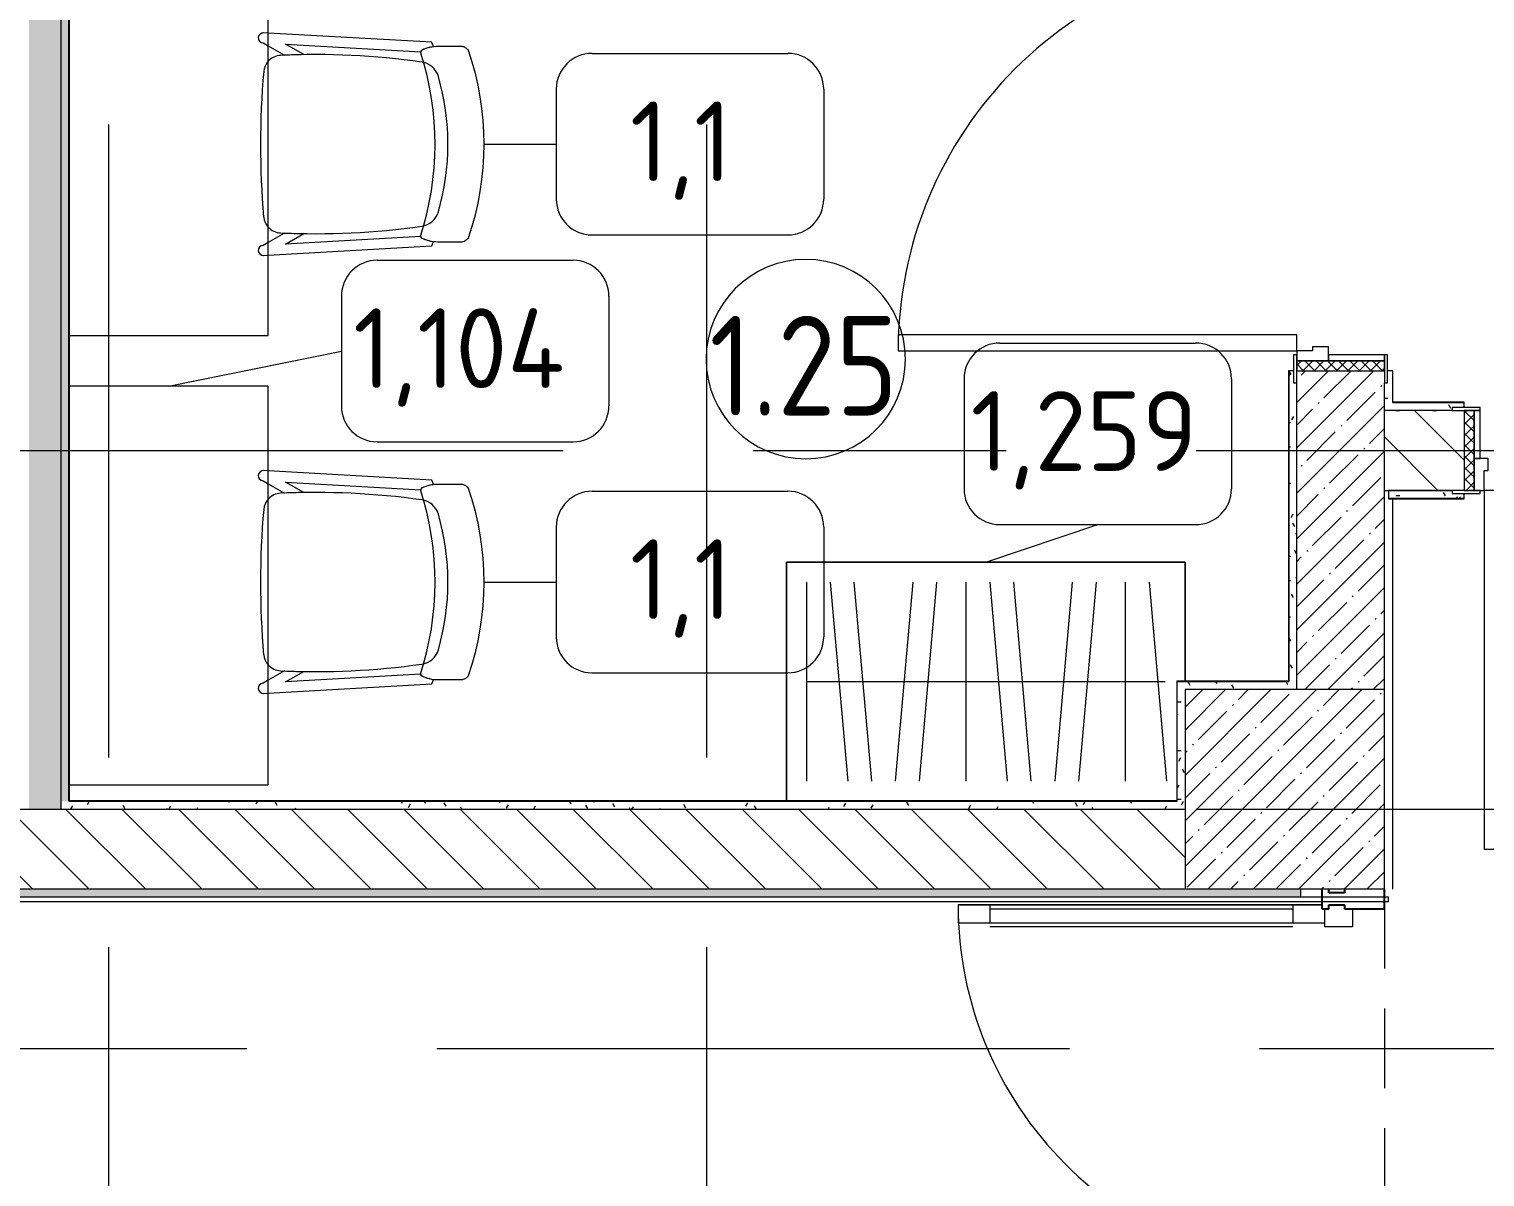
# Model space of a CAD drawing. Header units: millimetres. Extents: x -3724 to 231642, y -8553 to 29017.
# Drawn here: x 16810 to 20462, y 10178 to 13057 of the extents above; entities that cross this region are included whole.
import ezdxf

# ---------------------------------------------------------------- set-up
doc = ezdxf.new("R2010")
doc.units = ezdxf.units.MM
doc.linetypes.add('ADSK_Штрих_ш2 п1', pattern=[300, 200, -100])
doc.linetypes.add('Осевая', pattern=[3175, 635, -476.25, 1587.5, -476.25])
for name, color, linetype, lineweight in [('A-AREA-IDEN', 7, 'Continuous', 9), ('A-DETL-1', 7, 'ADSK_Штрих_ш2 п1', 9), ('A-DETL-GENF', 7, 'Continuous', 9), ('A-DOOR', 7, 'Continuous', 9), ('A-DOOR-FRAM-2', 7, 'Continuous', 9), ('A-GLAZ-CWMG', 7, 'Continuous', 9), ('A-GLAZ-CWMG-1', 7, 'Continuous', 25), ('A-WALL', 7, 'Continuous', 9), ('I-FURN-IDEN', 7, 'Continuous', 9), ('I-WALL', 7, 'Continuous', 9), ('S-COLS', 7, 'Continuous', 9), ('Оси-2', 7, 'Осевая', 9)]:
    doc.layers.add(name, color=color, linetype=linetype, lineweight=lineweight)
for name, color, linetype, lineweight, true_color in [('A-DOOR-1', 7, 'Continuous', 9, 0xc0c0c0), ('A-DOOR-FRAM-1', 7, 'Continuous', 9, 0xc0c0c0), ('A-WALL-1', 9, 'Continuous', 9, 0x808080), ('A-WALL-FNSH-1', 9, 'Continuous', 9, 0x808080), ('I-FURN-1', 9, 'Continuous', 9, 0x808080)]:
    doc.layers.add(name, color=color, linetype=linetype, lineweight=lineweight, true_color=true_color)
doc.styles.add('GOST Common', font='GOST_Common.ttf', dxfattribs={"height": 200})
doc.styles.add('GOST Common_1', font='GOST_Common.ttf', dxfattribs={"width": 0.9, "height": 250})
pattern_1 = [(135, (0, 0), (-70.71068, -70.71068), [])]
pattern_2 = [(0, (0, 0), (121.92, 30.48), [10.058, -81.382, 10.058, -81.382, -487.68]), (0, (0, 0), (121.92, 30.48), [-182.88, 10.058, -172.822, 10.058, -81.382, -213.36]), (0, (0, 0), (121.92, 30.48), [-457.2, 10.058, -50.902, 10.058, -142.342]), (120, (45.72, 15.24), (-87.356454, 90.345817), [10.058, -81.382, 10.058, -81.382, -487.68]), (120, (45.72, 15.24), (-87.356454, 90.345817), [-182.88, 10.058, -172.822, 10.058, -81.382, -213.36]), (120, (45.72, 15.24), (-87.356454, 90.345817), [-457.2, 10.058, -50.902, 10.058, -142.342]), (240, (60.96, 76.2), (-34.563546, -120.825817), [10.058, -81.382, 10.058, -81.382, -487.68]), (240, (60.96, 76.2), (-34.563546, -120.825817), [-182.88, 10.058, -172.822, 10.058, -81.382, -213.36]), (240, (60.96, 76.2), (-34.563546, -120.825817), [-457.2, 10.058, -50.902, 10.058, -142.342])]

# ---------------------------------------------------------------- blocks, each defined once
blk = doc.blocks.new('Дверь_Витражная_остекление_ - ДВН_CОШ в витраже-31920700-План расстановки мебели и оборудования 1 этажа в осях 1-12')
at = {"layer": 'A-DETL-GENF'}
for p, q in [((-900, 60), (-855, 60)), ((-855, 60), (-855, -10)), ((900, 60), (855, 60)), ((855, 60), (855, -10)), ((-910, -930), (-910, -17)), ((-910, -17), (-910, -930)), ((-865, -10), (-900, -10)), ((-865, -10), (-900, -10)), ((-855, -10), (-900, -10)), ((-865, -930), (-865, -10)), ((-865, -930), (-865, -10)), ((855, -10), (900, -10)), ((865, -10), (900, -10)), ((865, -910), (865, -10)), ((865, -10), (865, -910)), ((900, -10), (865, -10)), ((910, -910), (910, -17)), ((910, -910), (910, -17)), ((-910, -90), (-865, -90)), ((-900, -850), (-900, -90)), ((-856, -850), (-856, -90)), ((856, -830), (856, -90)), ((910, -90), (865, -90)), ((900, -830), (900, -90)), ((910, -830), (865, -830)), ((-910, -850), (-865, -850)), ((910, -910), (865, -910)), ((865, -910), (910, -910)), ((-910, -930), (-865, -930)), ((-910, -930), (-865, -930))]:
    blk.add_line(p, q, dxfattribs=at)
at = {"layer": 'A-DOOR-1'}
for p, q in [((-910, -930), (-910, -17)), ((910, -910), (910, -17))]:
    blk.add_line(p, q, dxfattribs=at)
for centre, radius, start, end in [((-910, -10), 920, 270, 0), ((910, -10), 900, 180, 270)]:
    blk.add_arc(centre, radius, start, end, dxfattribs=at)
blk = doc.blocks.new('Прямоугольный импост - Импост структурный с накладкой - 160мм Темный-31915521-План расстановки мебели и оборудования 1 этажа в осях 1-12')
at = {"layer": 'A-GLAZ-CWMG-1'}
for p, q in [((-25, 17), (25, 17)), ((-15, 0), (-25, 0)), ((-15, -40), (-15, 0)), ((25, 0), (15, 0)), ((15, 0), (15, -40)), ((25, 17), (25, 0)), ((-25, -40), (-15, -40)), ((15, -40), (25, -40)), ((25, -40), (25, -140)), ((25, -140), (-25, -140))]:
    blk.add_line(p, q, dxfattribs=at)
blk = doc.blocks.new('110_Дверь_СКБ_1Ст_Внутренняя1 - Д-4к_п__1100x2100h_Артистические EI30-23985503-План расстановки мебели и оборудования 1 этажа в осях 1-12')
at = {"layer": 'A-DOOR'}
h = blk.add_hatch(dxfattribs=at)
h.set_pattern_fill('FP_42', color=256, style=0, pattern_type=2)
h.set_pattern_definition([(135, (1751.41, 174.685), (-14.14214, -14.14214), []), (225, (1751.41, 174.685), (14.14214, -14.14214), [])])
h.paths.add_polyline_path([(537.5, -110), (562.5, -110), (562.5, 110), (537.5, 109.3)])
at = {"layer": 'A-DOOR-FRAM-2'}
h = blk.add_hatch(dxfattribs=at)
h.set_pattern_fill('FP_43', color=256, style=0, pattern_type=2)
h.set_pattern_definition([(45, (-371.384, 174.685), (-14.1421, 14.1421), []), (135, (-371.384, 174.685), (-14.1421, -14.1421), [])])
h.paths.add_polyline_path([(-537.5, 110), (-537.5, -110), (-512.5, -110), (-512.5, 110)])
at = {"layer": 'A-DOOR-1'}
for p, q in [((-487.5, 1110), (-487.5, 110)), ((-447.5, 1110), (-487.5, 1110)), ((-447.5, 110), (-447.5, 1110)), ((-487.5, 110), (-447.5, 110))]:
    blk.add_line(p, q, dxfattribs=at)
blk.add_arc((-487.5, 110), 1000, 360, 90, dxfattribs=at)
at = {"layer": 'A-DOOR-FRAM-1'}
for p, q in [((-497.5, 118), (-567.5, 118)), ((-567.5, 118), (-567.5, 110)), ((-567.5, 110), (-497.5, 110)), ((-512.5, 110), (-537.5, 110)), ((-537.5, 110), (-537.5, -110)), ((-487.5, 110), (-512.5, 110)), ((-512.5, 110), (-512.5, 30)), ((-512.5, -110), (-512.5, 110)), ((-497.5, 110), (-512.5, 110)), ((-512.5, 110), (-512.5, 109)), ((-497.5, 110), (-497.5, 118)), ((-497.5, 109), (-497.5, 110)), ((-487.5, 70), (-487.5, 110)), ((512.5, 110), (512.5, 70)), ((537.5, 110), (512.5, 110)), ((592.5, 118), (522.5, 118)), ((522.5, 118), (522.5, 110)), ((537.5, 110), (522.5, 110)), ((522.5, 110), (522.5, 109)), ((522.5, 110), (592.5, 110)), ((537.5, 30), (537.5, 110)), ((562.5, 110), (537.5, 110)), ((537.5, 110), (537.5, -110)), ((537.5, 109), (537.5, 110)), ((562.5, -110), (562.5, 110)), ((592.5, 110), (592.5, 118)), ((-512.5, 109), (-497.5, 109)), ((522.5, 109), (537.5, 109)), ((-477.5, 70), (-487.5, 70)), ((-477.5, 30), (-477.5, 70)), ((512.5, 70), (502.5, 70)), ((502.5, 70), (502.5, 30)), ((-512.5, 30), (-477.5, 30)), ((-497.5, 30), (-512.5, 30)), ((-512.5, 30), (-512.5, -110)), ((-497.5, -110), (-497.5, 30)), ((502.5, 30), (537.5, 30)), ((537.5, 30), (522.5, 30)), ((522.5, 30), (522.5, -110)), ((537.5, -110), (537.5, 30)), ((-497.5, -110), (-567.5, -110)), ((-567.5, -110), (-567.5, -118)), ((-567.5, -118), (-497.5, -118)), ((-537.5, -110), (-512.5, -110)), ((-512.5, -110), (-497.5, -110)), ((-497.5, -118), (-497.5, -110)), ((522.5, -110), (537.5, -110)), ((592.5, -110), (522.5, -110)), ((522.5, -110), (522.5, -118)), ((522.5, -118), (592.5, -118)), ((537.5, -110), (562.5, -110)), ((592.5, -118), (592.5, -110))]:
    blk.add_line(p, q, dxfattribs=at)
blk = doc.blocks.new('BSC_Колонна _Прямоугольная - 500х500-V33-План расстановки мебели и оборудования 1 этажа в осях 1-12')
at = {"layer": 'S-COLS'}
h = blk.add_hatch(dxfattribs=at)
h.set_pattern_fill('FP_46', color=256, style=0, pattern_type=2)
h.set_pattern_definition([(45, (-19960, -11150), (-57.02463, 57.02463), []), (45, (-19902.975, -11150), (-57.02463, 57.02463), [100.806, -20.161, 3.353, -16.808])])
h.paths.add_polyline_path([(250, -250), (250, 250), (-250, 250), (-250, -250), (-82.6, -250)])
for p, q in [((250, 250), (-250, 250)), ((-250, 250), (-250, -250)), ((250, -250), (250, 250)), ((-250, -250), (250, -250))]:
    blk.add_line(p, q, dxfattribs=at)
blk = doc.blocks.new('110_Дверь_СКБ_2Ст - Д-10 1800x2100h_Актовый зал EI30-23435156-План расстановки мебели и оборудования 1 этажа в осях 1-12')
at = {"layer": 'A-DOOR'}
h = blk.add_hatch(dxfattribs=at)
h.set_pattern_fill('FP_51', color=256, style=0, pattern_type=2)
h.set_pattern_definition([(135, (1351.41, 164.685), (-14.1421, -14.1421), []), (225, (1351.41, 164.685), (14.1421, -14.1421), [])])
h.paths.add_polyline_path([(937.5, 100), (937.5, -100), (962.5, -100), (962.5, 100)])
at = {"layer": 'A-DOOR-FRAM-2'}
h = blk.add_hatch(dxfattribs=at)
h.set_pattern_fill('FP_52', color=256, style=0, pattern_type=2)
h.set_pattern_definition([(45, (-771.384, 164.685), (-14.1421, 14.1421), []), (135, (-771.384, 164.685), (-14.1421, -14.1421), [])])
h.paths.add_polyline_path([(-937.5, 100), (-937.5, -100), (-912.5, -100), (-912.5, 100)])
at = {"layer": 'A-DOOR-1'}
for p, q in [((-887.5, 1000), (-887.5, 100)), ((-837.5, 1000), (-887.5, 1000)), ((-837.5, 100), (-837.5, 1000)), ((912.5, 1000), (862.5, 1000)), ((862.5, 1000), (862.5, 100)), ((912.5, 100), (912.5, 1000)), ((-887.5, 100), (-837.5, 100)), ((862.5, 100), (912.5, 100))]:
    blk.add_line(p, q, dxfattribs=at)
for centre, start, end in [((-887.5, 100), 0, 90), ((912.5, 100), 90, 180)]:
    blk.add_arc(centre, 900, start, end, dxfattribs=at)
at = {"layer": 'A-DOOR-FRAM-1'}
for p, q in [((-897.5, 108), (-967.5, 108)), ((-967.5, 108), (-967.5, 100)), ((-967.5, 100), (-897.5, 100)), ((-912.5, 100), (-937.5, 100)), ((-937.5, 100), (-937.5, -100)), ((-887.5, 100), (-912.5, 100)), ((-912.5, 100), (-912.5, 20)), ((-912.5, -100), (-912.5, 100)), ((-897.5, 100), (-897.5, 108)), ((-887.5, 50), (-887.5, 100)), ((912.5, 100), (912.5, 50)), ((937.5, 100), (912.5, 100)), ((992.5, 108), (922.5, 108)), ((922.5, 108), (922.5, 100)), ((922.5, 100), (992.5, 100)), ((937.5, 20), (937.5, 100)), ((962.5, 100), (937.5, 100)), ((937.5, 100), (937.5, -100)), ((962.5, -100), (962.5, 100)), ((992.5, 100), (992.5, 108)), ((-877.5, 50), (-887.5, 50)), ((-877.5, 20), (-877.5, 50)), ((912.5, 50), (902.5, 50)), ((902.5, 50), (902.5, 20)), ((-912.5, 20), (-877.5, 20)), ((-897.5, 20), (-912.5, 20)), ((-912.5, 20), (-912.5, -100)), ((-897.5, -100), (-897.5, 20)), ((902.5, 20), (937.5, 20)), ((937.5, 20), (922.5, 20)), ((922.5, 20), (922.5, -100)), ((937.5, -100), (937.5, 20)), ((-897.5, -100), (-967.5, -100)), ((-967.5, -100), (-967.5, -108)), ((-967.5, -108), (-897.5, -108)), ((-937.5, -100), (-912.5, -100)), ((-912.5, -100), (-897.5, -100)), ((-897.5, -108), (-897.5, -100)), ((922.5, -100), (937.5, -100)), ((992.5, -100), (922.5, -100)), ((922.5, -100), (922.5, -108)), ((922.5, -108), (992.5, -108)), ((937.5, -100), (962.5, -100)), ((992.5, -108), (992.5, -100))]:
    blk.add_line(p, q, dxfattribs=at)
blk = doc.blocks.new('BSC_Колонна _Прямоугольная - 500х500-21690934-План расстановки мебели и оборудования 1 этажа в осях 1-12')
at = {"layer": 'S-COLS'}
for p, q in [((250, 250), (-250, 250)), ((-250, 250), (-250, -250)), ((250, -250), (250, 250)), ((-250, -250), (250, -250))]:
    blk.add_line(p, q, dxfattribs=at)
blk = doc.blocks.new('Шкаф с вешалками - 2000-V102-План расстановки мебели и оборудования 1 этажа в осях 1-12')
at = {"layer": 'A-DETL-GENF'}
for p, q in [((50, 550), (50, 50)), ((110, 550), (153.7, 50)), ((213.7, 50), (170, 550)), ((273.7, 50), (317.5, 550)), ((333.7, 50), (377.5, 550)), ((450, 550), (450, 50)), ((510, 550), (553.7, 50)), ((613.7, 50), (570, 550)), ((673.7, 50), (717.5, 550)), ((733.7, 50), (777.5, 550)), ((850, 550), (850, 50)), ((910, 550), (953.7, 50)), ((50, 300), (950, 300))]:
    blk.add_line(p, q, dxfattribs=at)
at = {"layer": 'I-FURN-1'}
for p, q in [((1000, 600), (0, 600)), ((0, 600), (0, 0)), ((0, 0), (0, 600)), ((0, 600), (1000, 600)), ((1000, 300), (1000, 600)), ((1000, 600), (1000, 300)), ((979, 0), (0, 0))]:
    blk.add_line(p, q, dxfattribs=at)
blk = doc.blocks.new('Chair_1 noor 78578 - 1_1-V110-План расстановки мебели и оборудования 1 этажа в осях 1-12')
at = {"layer": 'I-FURN-1'}
for p, q in [((-130.5, 405.7), (-130.5, 344.8)), ((359.1, 344.8), (359.1, 405.7)), ((-141.2, 329.7), (-164.4, -80.5)), ((393, -80.5), (369.8, 329.7)), ((-136.5, -37.1), (-117.3, 302)), ((345.9, 302), (365.1, -37.1)), ((-110.2, 8.6), (-136.5, -37.1)), ((365.1, -37.1), (338.8, 8.6)), ((-132.3, -80.5), (-108.8, -39.9)), ((337.4, -39.9), (360.9, -80.5)), ((-164.4, -80.5), (-165.1, -92)), ((-139.7, -93.5), (-132.3, -80.5)), ((360.9, -80.5), (368.3, -93.5)), ((393.7, -92), (393, -80.5))]:
    blk.add_line(p, q, dxfattribs=at)
for centre, radius, start, end in [((114.3, -271.9), 732.8, 71.3174, 108.6833), ((114.3, -239.2), 609.6, 73.8265, 106.1735), ((114.3, -279.3), 660.4, 111.7, 112.7563), ((-37.4, 344.8), 93.1, 180, 204.9864), ((-37.4, 344.8), 93.1, 186.4785, 204.9864), ((114.3, -408), 746, 71.9445, 107.8276), ((-41.4, 297.5), 50.8, 106.1735, 171.9659), ((270, 297.5), 50.8, 8.0341, 73.8265), ((266, 344.8), 93.1, 334.477, 360), ((266, 344.8), 93.1, 335.0136, 353.5215), ((114.3, -279.3), 660.4, 67.2437, 68.3), ((-116, 308.2), 6.35, 204.9864, 258.4091), ((-116, 308.2), 6.35, 204.9864, 287.8276), ((1798.9, 37.7), 1909.3, 171.9659, 182.6261), ((-1570.3, 37.7), 1909.3, 357.3739, 8.0341), ((344.3, 307.4), 6.35, 281.4186, 334.477), ((344.6, 308.2), 6.35, 281.5909, 335.0136), ((1798.9, 37.7), 1909.3, 180.8761, 182.3307), ((-1570.3, 37.7), 1909.3, 357.6693, 359.1239), ((-64, -47.7), 44.5, 182.6261, 228.027), ((292.6, -47.7), 44.5, 311.9577, 357.3739), ((-152.4, -92.7), 12.7, 176.75, 356.75), ((-64, -47.7), 44.4, 228.027, 265.0912), ((114.8, 2033.8), 2133.6, 265.0912, 274.9044), ((292.6, -47.7), 44.4, 275.9396, 311.9577), ((381, -92.7), 12.7, 183.25, 3.25)]:
    blk.add_arc(centre, radius, start, end, dxfattribs=at)
for points in [[(-120.4, 422.3), (-122, 420.8), (-124.7, 417.8), (-127.8, 413.5), (-129.8, 409.4), (-130.4, 406.9), (-130.5, 405.7)], [(359.1, 405.7), (359, 406.9), (358.4, 409.4), (356.4, 413.5), (353.3, 417.8), (350.6, 420.8), (349, 422.3)]]:
    blk.add_open_spline(points, degree=3, dxfattribs=at)
blk = doc.blocks.new('Стол базовый прямоугольный - 1_104-V111-План расстановки мебели и оборудования 1 этажа в осях 1-12')
at = {"layer": 'I-FURN-1'}
for p, q in [((-500, 249.9), (-500, -250)), ((500, -250), (500, 249.9)), ((-500, -250), (500, -250))]:
    blk.add_line(p, q, dxfattribs=at)
blk = doc.blocks.new('Прямоугольный импост - Импост структурный с накладкой - 160мм-31915517-План расстановки мебели и оборудования 1 этажа в осях 1-12')
at = {"layer": 'A-GLAZ-CWMG-1'}
for p, q in [((0, 17), (-50, 17)), ((-50, 17), (-50, 0)), ((-50, 0), (-40, 0)), ((-40, 0), (-40, -40)), ((-10, -40), (-10, 0)), ((-10, 0), (0, 0)), ((-40, -40), (-50, -40)), ((-50, -40), (-50, -140)), ((0, -40), (-10, -40)), ((-50, -140), (0, -140))]:
    blk.add_line(p, q, dxfattribs=at)
blk = doc.blocks.new('Марка_Мебель - В прямоуг_Balcon_Марка-25523697-План расстановки мебели и оборудования 1 этажа в осях 1-12')
at = {"layer": 'I-FURN-IDEN'}
for p, q in [((-2.455, 2.278), (2.455, 2.278)), ((-3.355, 1.378), (-3.355, -1.384)), ((3.355, 1.378), (3.355, -1.378)), ((-2.461, -2.278), (2.455, -2.278))]:
    blk.add_line(p, q, dxfattribs=at)
for centre, radius, start, end in [((-2.455, 1.378), 0.9, 90, 180), ((2.455, 1.378), 0.9, 0, 90), ((-2.461, -1.384), 0.893, 180, 270), ((2.455, -1.378), 0.9, 270, 0)]:
    blk.add_arc(centre, radius, start, end, dxfattribs=at)
blk = doc.blocks.new('Марка_Помещения - Номер-25198446-План расстановки мебели и оборудования 1 этажа в осях 1-12')
at = {"layer": 'A-AREA-IDEN'}
for start, end in [(360, 180), (180, 360)]:
    blk.add_arc((0, 0), 2.5, start, end, dxfattribs=at)

msp = doc.modelspace()

# ---------------------------------------------------------------- hatches: boundary and pattern name
at = {"layer": 'I-WALL'}
h = msp.add_hatch(dxfattribs=at)
h.set_pattern_fill('FP_41', color=256, style=0, pattern_type=2)
h.set_pattern_definition([(135, (0, 0), (-75.43415, -75.43415), [106.68, -17.78, 3.556, -17.78]), (135, (0, 75.39), (-75.43415, -75.43415), []), (50, (0, 0), (127.5292, -11.1576), [13.335, -146.685]), (355, (0, 0), (-24.6697, 133.74), [10.668, -117.348]), (100.451, (10.63, -0.93), (102.8597, 122.5818), [11.333, -124.663]), (46.184, (0, 35.56), (189.7552, -29.4304), [20.002, -220.027]), (96.636, (15.81, 33.1), (166.1822, 173.1996), [17, -186.995]), (351.184, (0, 35.56), (166.184, 173.1976), [16.002, -176.022]), (21, (17.78, 26.67), (106.13027, -71.58603), [13.335, -146.685]), (326, (17.78, 26.67), (43.2619, 128.93175), [10.668, -117.348]), (71.451, (26.62, 20.7), (149.392, 57.34505), [11.333, -124.663]), (37.5, (0, 0), (2.16223, 59.18836), [3.353, -112.573, 3.353, -115.773, -117.793]), (37.5, (0, 0), (2.16223, 59.18836), [-235.052, 3.353, -114.44]), (7.5, (0, 0), (46.77386, 70.12615), [3.353, -64.567, 3.353, -109.906, -44.894]), (7.5, (0, 0), (46.77386, 70.12615), [-181.178, 3.353, -41.542]), (327.5, (-39.65, 0), (94.91367, -4.01009), [3.353, -41.097, 3.353, -135.331, -184.023]), (327.5, (-39.65, 0), (94.91367, -4.01009), [-183.134, 3.353, -180.67]), (317.5, (-57.43, 0), (103.69057, 17.79882), [3.353, -54.432, 3.353, -88.748, -130.683]), (317.5, (-57.43, 0), (103.69057, 17.79882), [-149.885, 3.353, -127.33])])
h.paths.add_polyline_path([(16890, 11100), (16890, 14680), (16810, 14680), (16810, 11100)])
h = msp.add_hatch(dxfattribs=at)
h.set_pattern_fill('FP_1', color=256, style=0, pattern_type=2)
h.set_pattern_definition([(45, (0, 0), (-57.02463, 57.02463), []), (45, (57.025, 0), (-57.02463, 57.02463), [100.806, -20.161, 3.353, -16.808])])
h.paths.add_polyline_path([(19990, 11400), (20210, 11400), (20210, 12200), (19990, 12200), (19990, 12170)])
h.paths.add_polyline_path([(19990, 13300), (20210, 13300), (20210, 14680), (19990, 14680), (19990, 13330)])
h = msp.add_hatch(dxfattribs=at)
h.set_pattern_fill('FP_103', color=256, style=0, pattern_type=2)
h.set_pattern_definition(pattern_2)
h.paths.add_polyline_path([(20210, 12120), (20230, 12120), (20230, 12200), (20218, 12200), (20218, 12170), (20210, 12170)])
h.paths.add_polyline_path([(20218, 13300), (20230, 13300), (20230, 14680), (20210, 14680), (20210, 13330), (20218, 13330)])
h = msp.add_hatch(dxfattribs=at)
h.set_pattern_fill('FP_103', color=256, style=0, pattern_type=2)
h.set_pattern_definition(pattern_2)
h.paths.add_polyline_path([(16910, 11120), (16910, 14580), (16890, 14580), (16890, 11120), (16909.9, 11120)])
h = msp.add_hatch(dxfattribs=at)
h.set_pattern_fill('FP_103', color=256, style=0, pattern_type=2)
h.set_pattern_definition(pattern_2)
h.paths.add_polyline_path([(19990, 11400), (19989.2, 12170), (19982, 12170), (19982, 12200), (19970, 12200), (19970, 11400)])
h.paths.add_polyline_path([(19982, 13300), (19982, 13330), (19990, 13330), (19990, 14000), (19970, 13999), (19970, 13300)])
h = msp.add_hatch(dxfattribs=at)
h.set_pattern_fill('FP_103', color=256, style=0, pattern_type=2)
h.set_pattern_definition(pattern_2)
h.paths.add_polyline_path([(22570, 12100), (22570, 12120), (22310, 12120), (22310, 12108), (22340, 12108), (22340, 12100), (22377.6, 12100)])
h.paths.add_polyline_path([(20210, 12100), (20380, 12100), (20380, 12108), (20410, 12108), (20410, 12120), (20210, 12120)])
h = msp.add_hatch(dxfattribs=at)
h.set_pattern_fill('FP_16', color=256, style=0, pattern_type=2)
h.set_pattern_definition(pattern_1)
h.paths.add_polyline_path([(22590, 11900), (22590, 12100), (22310, 12100), (22310, 11900), (22377.6, 11900)])
h.paths.add_polyline_path([(20380, 11900), (20410, 11900), (20410, 12100), (20210, 12100), (20210, 11900)])
h = msp.add_hatch(dxfattribs=at)
h.set_pattern_fill('FP_103', color=256, style=0, pattern_type=2)
h.set_pattern_definition(pattern_2)
h.paths.add_polyline_path([(22569, 11880), (22570, 11880), (22570, 11900), (22340, 11900), (22340, 11892), (22310, 11892), (22310, 11880), (22377.6, 11880)])
h.paths.add_polyline_path([(20410, 11880), (20410, 11892), (20380, 11892), (20380, 11900), (20220, 11900), (20220, 11880), (20380, 11880)])
h = msp.add_hatch(dxfattribs=at)
h.set_pattern_fill('FP_103', color=256, style=0, pattern_type=2)
h.set_pattern_definition(pattern_2)
h.paths.add_polyline_path([(19690, 11400), (19970, 11400), (19969, 11420), (19690, 11420)])
h = msp.add_hatch(dxfattribs=at)
h.set_pattern_fill('FP_103', color=256, style=0, pattern_type=2)
h.set_pattern_definition(pattern_2)
h.paths.add_polyline_path([(19690, 11100), (19710, 11100), (19710, 11400), (19690, 11400), (19690, 11120)])
h = msp.add_hatch(dxfattribs=at)
h.set_pattern_fill('FP_103', color=256, style=0, pattern_type=2)
h.set_pattern_definition(pattern_2)
h.paths.add_polyline_path([(19690, 11100), (19689, 11120), (16890, 11120), (16890, 11100), (18710, 11100)])
h = msp.add_hatch(dxfattribs=at)
h.set_pattern_fill('FP_16', color=256, style=0, pattern_type=2)
h.set_pattern_definition(pattern_1)
h.paths.add_polyline_path([(18627.2, 10900), (19710, 10900), (19710, 11100), (14210, 11100), (14210, 10900), (17377.1, 10900)])
h = msp.add_hatch(dxfattribs=at)
h.set_pattern_fill('FP_103', color=256, style=0, pattern_type=2)
h.set_pattern_definition(pattern_2)
h.paths.add_polyline_path([(19877.4, 10880), (20000, 10880), (20000, 10900), (13710, 10900), (13710, 10880), (19710, 10880)])

# ---------------------------------------------------------------- linework, layer by layer
at = {"layer": 'A-DETL-1'}
msp.add_line((20210, 10900), (20210, 7921), dxfattribs=at)
at = {"layer": 'A-WALL'}
for p, q in [((16910, 11120), (16910, 14580)), ((19970, 12200), (19970, 11420)), ((20230, 12200), (20230, 12120)), ((19690, 11420), (19970, 11420)), ((19690, 11120), (19690, 11400)), ((16910, 11120), (19690, 11120))]:
    msp.add_line(p, q, dxfattribs=at)
at = {"layer": 'A-WALL-1'}
for p, q in [((16890, 11100), (16890, 14600)), ((19982, 12200), (19970, 12200)), ((20230, 12200), (20218, 12200)), ((19990, 11400), (19990, 12170)), ((20210, 11400), (20210, 12170)), ((20380, 12100), (20210, 12100)), ((20231, 12120), (20230, 12120)), ((20410, 12108), (20410, 12120)), ((20210, 11900), (20380, 11900)), ((20380, 11900), (20220, 11900)), ((20220, 11900), (20220, 11880)), ((20220, 11880), (20410, 11880)), ((20410, 11880), (20410, 11892)), ((14210, 11100), (19710, 11100)), ((14210, 10900), (19710, 10900)), ((20000, 10880), (20000, 10900)), ((13690, 10880), (20000, 10880))]:
    msp.add_line(p, q, dxfattribs=at)
at = {"layer": 'A-WALL-FNSH-1'}
for p, q in [((16911, 11121), (16911, 14579)), ((19969, 12200), (19969, 11421)), ((19970, 12200), (19969, 12200)), ((20230, 12200), (20231, 12200)), ((20231, 12121), (20231, 12200)), ((20410, 12121), (20231, 12121)), ((20231, 12120), (20410, 12120)), ((20410, 12120), (20410, 12121)), ((20220, 11880), (20220, 11879)), ((20220, 11879), (20230, 11879)), ((20230, 11879), (20230, 10900)), ((20231, 11879), (20410, 11879)), ((20231, 10900), (20231, 11879)), ((20410, 11879), (20410, 11880)), ((19969, 11421), (19689, 11421)), ((19689, 11421), (19689, 11121)), ((19690, 11400), (19690, 11420)), ((19689, 11121), (16911, 11121)), ((20230, 10900), (20231, 10900)), ((13679, 10868.5), (20220, 10868.5)), ((20220, 10879.5), (13690, 10879.5)), ((20220, 10868.5), (20220, 10879.5))]:
    msp.add_line(p, q, dxfattribs=at)
at = {"layer": 'I-FURN-IDEN'}
for p, q in [((17951.3, 12768.6), (18132.4, 12768.6)), ((17159.9, 12161.2), (17593.5, 12249.5)), ((19210, 11720), (19490.9, 11814)), ((17951.3, 11670), (18132.4, 11670))]:
    msp.add_line(p, q, dxfattribs=at)
at = {"layer": 'Оси-2'}
for p, q in [((17010, 593.7), (17010, 24898.1)), ((18510, 593.7), (18510, 24898.1)), ((-423.7, 12000), (35170, 12000)), ((-423.7, 11100), (35770, 11100)), ((846.3, 10500), (35770, 10500))]:
    msp.add_line(p, q, dxfattribs=at)

# ---------------------------------------------------------------- block references
at = {"layer": 'A-AREA-IDEN', "xscale": 99.99999999999993, "yscale": 99.99999999999993, "zscale": 99.99999999999993}
msp.add_blockref('Марка_Помещения - Номер-25198446-План расстановки мебели и оборудования 1 этажа в осях 1-12', (18758.4, 12229.2), dxfattribs=at)
at = {"layer": 'A-DOOR-1'}
for name, p, rotation in [('110_Дверь_СКБ_1Ст_Внутренняя1 - Д-4к_п__1100x2100h_Артистические EI30-23985503-План расстановки мебели и оборудования 1 этажа в осях 1-12', (20100, 12737.5), 90), ('110_Дверь_СКБ_2Ст - Д-10 1800x2100h_Актовый зал EI30-23435156-План расстановки мебели и оборудования 1 этажа в осях 1-12', (21372.5, 12000), 180), ('Дверь_Витражная_остекление_ - ДВН_CОШ в витраже-31920700-План расстановки мебели и оборудования 1 этажа в осях 1-12', (20070.3, 9950), 269.9999999999999)]:
    msp.add_blockref(name, p, dxfattribs=dict(at, rotation=rotation))
at = {"layer": 'A-GLAZ-CWMG', "extrusion": (0, 0, -1), "rotation": 270.0000000000001}
msp.add_blockref('Прямоугольный импост - Импост структурный с накладкой - 160мм Темный-31915521-План расстановки мебели и оборудования 1 этажа в осях 1-12', (-20070.3, 10875), dxfattribs=at)
at = {"layer": 'A-GLAZ-CWMG', "rotation": 89.99999999999993}
msp.add_blockref('Прямоугольный импост - Импост структурный с накладкой - 160мм-31915517-План расстановки мебели и оборудования 1 этажа в осях 1-12', (20070.3, 10900), dxfattribs=at)
at = {"layer": 'I-FURN-1'}
for name, p, rotation in [('Стол базовый прямоугольный - 1_104-V111-План расстановки мебели и оборудования 1 этажа в осях 1-12', (17159.9, 12788.7), 89.99999999999987), ('Chair_1 noor 78578 - 1_1-V110-План расстановки мебели и оборудования 1 этажа в осях 1-12', (17490.4, 12882.9), 269.9999999999998), ('Стол базовый прямоугольный - 1_104-V111-План расстановки мебели и оборудования 1 этажа в осях 1-12', (17159.9, 11661.2), 89.99999999999987), ('Chair_1 noor 78578 - 1_1-V110-План расстановки мебели и оборудования 1 этажа в осях 1-12', (17490.4, 11784.3), 269.9999999999998)]:
    msp.add_blockref(name, p, dxfattribs=dict(at, rotation=rotation))
msp.add_blockref('Шкаф с вешалками - 2000-V102-План расстановки мебели и оборудования 1 этажа в осях 1-12', (18710, 11120), dxfattribs=at)
at = {"layer": 'I-FURN-IDEN', "xscale": 99.99999999999993, "yscale": 99.99999999999993, "zscale": 99.99999999999993}
for p in [(18467.9, 12768.6), (17929, 12249.5), (19490.9, 12041.8), (18467.9, 11670)]:
    msp.add_blockref('Марка_Мебель - В прямоуг_Balcon_Марка-25523697-План расстановки мебели и оборудования 1 этажа в осях 1-12', p, dxfattribs=at)
at = {"layer": 'S-COLS'}
for name in ['BSC_Колонна _Прямоугольная - 500х500-V33-План расстановки мебели и оборудования 1 этажа в осях 1-12', 'BSC_Колонна _Прямоугольная - 500х500-21690934-План расстановки мебели и оборудования 1 этажа в осях 1-12']:
    msp.add_blockref(name, (19960, 11150), dxfattribs=at)

# ---------------------------------------------------------------- texts
at = {"layer": 'A-AREA-IDEN', "insert": (18516.5, 12337.7), "char_height": 250, "width": 606.076, "attachment_point": 1, "style": 'GOST Common_1'}
msp.add_mtext('1.25', dxfattribs=at)
at = {"layer": 'I-FURN-IDEN', "char_height": 200, "attachment_point": 1, "style": 'GOST Common'}
for s, insert, width in [('1,1', (18317.4, 12875.6), 328.692), ('1,104', (17623, 12356.6), 705.485), ('1,259', (19171.9, 12148.8), 737.552), ('1,1', (18317.4, 11777.1), 328.692)]:
    msp.add_mtext(s, dxfattribs=dict(at, insert=insert, width=width))

doc.saveas('drawing.dxf')
